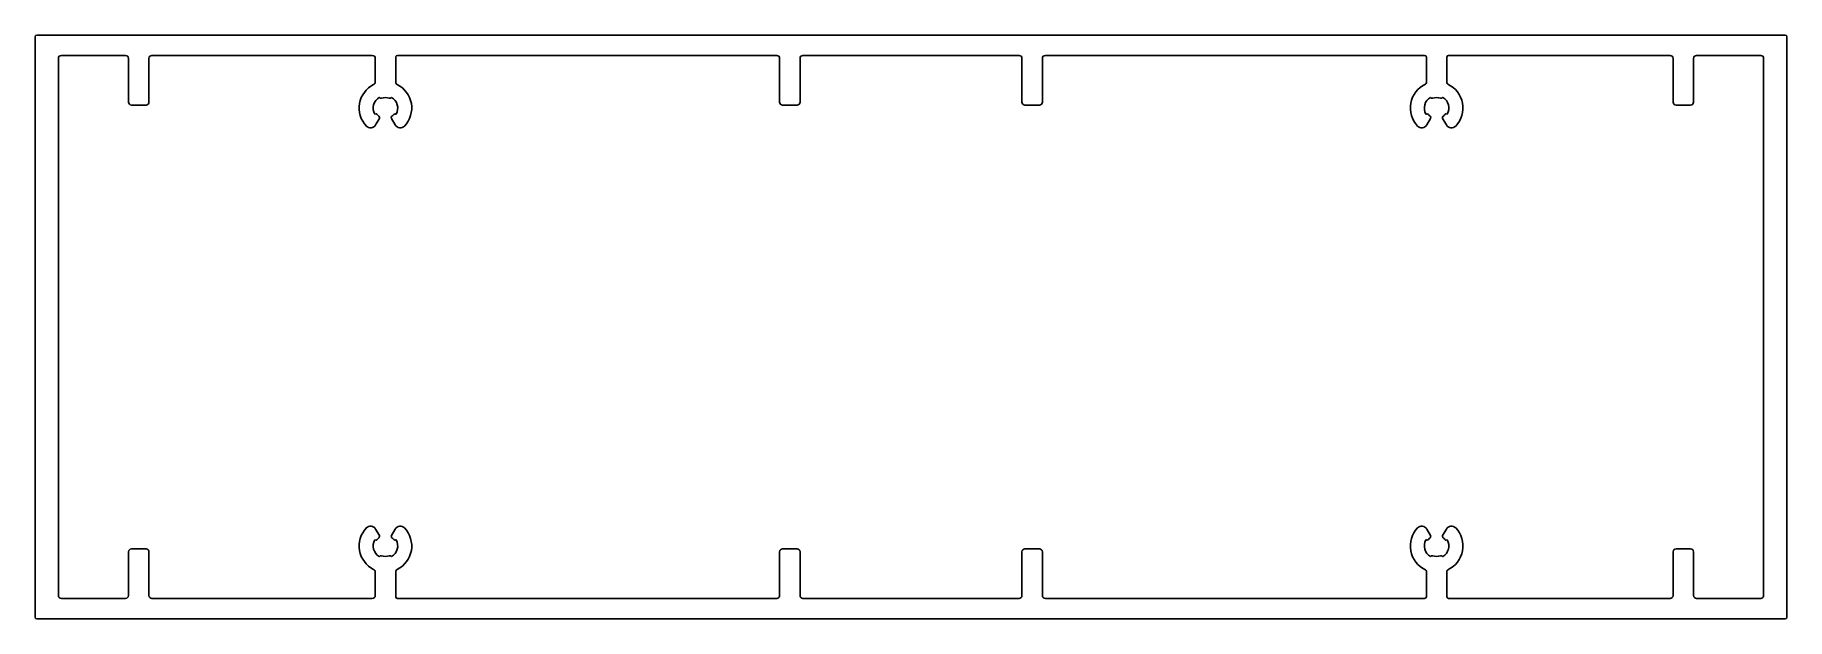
# Model space of a CAD drawing. Extents: x 2449 to 2749, y 1403 to 1503.
import ezdxf

# ---------------------------------------------------------------- set-up
doc = ezdxf.new("R2010")
doc.units = 0
doc.layers.get('0').update_dxf_attribs({"linetype": 'CONTINUOUS'})

msp = doc.modelspace()

# ---------------------------------------------------------------- linework, layer by layer
for p, q in [((2448.94, 1502.28), (2448.94, 1402.88)), ((2748.64, 1502.58), (2449.24, 1502.58)), ((2748.94, 1402.88), (2748.94, 1502.28)), ((2452.94, 1406.58), (2452.94, 1498.58)), ((2453.44, 1499.08), (2464.44, 1499.08)), ((2464.94, 1498.58), (2464.94, 1491.08)), ((2468.44, 1491.08), (2468.44, 1498.58)), ((2468.94, 1499.08), (2506.69, 1499.08)), ((2507.19, 1498.58), (2507.19, 1494.54)), ((2510.69, 1494.54), (2510.69, 1498.78)), ((2510.99, 1499.08), (2575.94, 1499.08)), ((2576.44, 1498.58), (2576.44, 1491.08)), ((2579.94, 1491.08), (2579.94, 1498.58)), ((2580.44, 1499.08), (2617.44, 1499.08)), ((2617.94, 1498.58), (2617.94, 1491.08)), ((2621.44, 1491.08), (2621.44, 1498.58)), ((2621.94, 1499.08), (2686.89, 1499.08)), ((2687.19, 1498.78), (2687.19, 1494.42)), ((2690.69, 1494.42), (2690.69, 1498.78)), ((2690.99, 1499.08), (2728.94, 1499.08)), ((2729.44, 1498.58), (2729.44, 1491.08)), ((2732.94, 1491.08), (2732.94, 1498.58)), ((2733.44, 1499.08), (2744.44, 1499.08)), ((2744.94, 1498.58), (2744.94, 1406.58)), ((2507.89, 1491.9), (2507.9, 1491.88)), ((2509.97, 1491.88), (2509.99, 1491.9)), ((2687.89, 1491.9), (2687.9, 1491.88)), ((2689.97, 1491.88), (2689.99, 1491.9)), ((2465.44, 1490.58), (2467.94, 1490.58)), ((2507.14, 1489.04), (2507.12, 1489.03)), ((2507.26, 1487.17), (2507.9, 1488.28)), ((2509.97, 1488.28), (2510.61, 1487.17)), ((2510.75, 1489.03), (2510.74, 1489.04)), ((2576.94, 1490.58), (2579.44, 1490.58)), ((2618.44, 1490.58), (2620.94, 1490.58)), ((2687.14, 1489.04), (2687.12, 1489.03)), ((2687.26, 1487.17), (2687.9, 1488.28)), ((2689.97, 1488.28), (2690.61, 1487.17)), ((2690.75, 1489.03), (2690.74, 1489.04)), ((2729.94, 1490.58), (2732.44, 1490.58)), ((2507.12, 1416.13), (2507.14, 1416.12)), ((2507.9, 1416.88), (2507.26, 1417.98)), ((2510.61, 1417.98), (2509.97, 1416.88)), ((2510.74, 1416.12), (2510.75, 1416.13)), ((2687.12, 1416.13), (2687.14, 1416.12)), ((2687.9, 1416.88), (2687.26, 1417.98)), ((2690.61, 1417.98), (2689.97, 1416.88)), ((2690.74, 1416.12), (2690.75, 1416.13)), ((2464.94, 1414.08), (2464.94, 1406.58)), ((2467.94, 1414.58), (2465.44, 1414.58)), ((2468.44, 1406.58), (2468.44, 1414.08)), ((2507.9, 1413.28), (2507.89, 1413.26)), ((2509.99, 1413.26), (2509.97, 1413.28)), ((2576.44, 1414.08), (2576.44, 1406.58)), ((2579.44, 1414.58), (2576.94, 1414.58)), ((2579.94, 1406.58), (2579.94, 1414.08)), ((2617.94, 1414.08), (2617.94, 1406.58)), ((2620.94, 1414.58), (2618.44, 1414.58)), ((2621.44, 1406.58), (2621.44, 1414.08)), ((2687.9, 1413.28), (2687.89, 1413.26)), ((2689.99, 1413.26), (2689.97, 1413.28)), ((2729.44, 1414.08), (2729.44, 1406.58)), ((2732.44, 1414.58), (2729.94, 1414.58)), ((2732.94, 1406.58), (2732.94, 1414.08)), ((2507.19, 1410.61), (2507.19, 1406.58)), ((2510.69, 1406.38), (2510.69, 1410.61)), ((2687.19, 1410.74), (2687.19, 1406.38)), ((2690.69, 1406.38), (2690.69, 1410.74)), ((2464.44, 1406.08), (2453.44, 1406.08)), ((2506.69, 1406.08), (2468.94, 1406.08)), ((2575.94, 1406.08), (2510.99, 1406.08)), ((2617.44, 1406.08), (2580.44, 1406.08)), ((2686.89, 1406.08), (2621.94, 1406.08)), ((2728.94, 1406.08), (2690.99, 1406.08)), ((2744.44, 1406.08), (2733.44, 1406.08)), ((2449.24, 1402.58), (2748.64, 1402.58))]:
    msp.add_line(p, q)
for centre, radius, start, end in [((2449.24, 1502.28), 0.3, 90, 180), ((2748.64, 1502.28), 0.3, 0, 90), ((2453.44, 1498.58), 0.5, 90, 180), ((2464.44, 1498.58), 0.5, 0, 90), ((2468.94, 1498.58), 0.5, 90, 180), ((2506.69, 1498.58), 0.5, 0, 90), ((2510.99, 1498.78), 0.3, 90, 180), ((2575.94, 1498.58), 0.5, 0, 90), ((2580.44, 1498.58), 0.5, 90, 180), ((2617.44, 1498.58), 0.5, 0, 90), ((2621.94, 1498.58), 0.5, 90, 180), ((2686.89, 1498.78), 0.3, 0, 90), ((2690.99, 1498.78), 0.3, 90, 180), ((2728.94, 1498.58), 0.5, 0, 90), ((2733.44, 1498.58), 0.5, 90, 180), ((2744.44, 1498.58), 0.5, 0, 90), ((2508.94, 1490.08), 4.5, 116.7437, 223.3985), ((2506.69, 1494.54), 0.5, 296.7437, 0), ((2511.19, 1494.54), 0.5, 180, 243.2563), ((2508.94, 1490.08), 4.5, 316.6015, 63.2563), ((2688.94, 1490.08), 4.5, 115.2826, 223.3985), ((2686.89, 1494.42), 0.3, 295.2826, 360), ((2690.99, 1494.42), 0.3, 180, 244.7174), ((2688.94, 1490.08), 4.5, 316.6015, 64.7174), ((2465.44, 1491.08), 0.5, 180, 270), ((2467.94, 1491.08), 0.5, 270, 0), ((2508.94, 1490.08), 2.1, 120, 210), ((2508.16, 1492.03), 0.3, 210, 291.7868), ((2508.94, 1490.08), 1.8, 68.2132, 111.7868), ((2509.71, 1492.03), 0.3, 248.2132, 330), ((2508.94, 1490.08), 2.1, 330, 60), ((2576.94, 1491.08), 0.5, 180, 270), ((2579.44, 1491.08), 0.5, 270, 360), ((2618.44, 1491.08), 0.5, 180, 270), ((2620.94, 1491.08), 0.5, 270, 0), ((2688.94, 1490.08), 2.1, 120, 210), ((2688.16, 1492.03), 0.3, 210, 291.7868), ((2688.94, 1490.08), 1.8, 68.2132, 111.7868), ((2689.71, 1492.03), 0.3, 248.2132, 330), ((2688.94, 1490.08), 2.1, 330, 60), ((2729.94, 1491.08), 0.5, 180, 270), ((2732.44, 1491.08), 0.5, 270, 360), ((2507.29, 1488.78), 0.3, 38.2132, 120), ((2508.94, 1490.08), 1.8, 218.2132, 231.7868), ((2507.64, 1488.43), 0.3, 330, 51.7868), ((2510.23, 1488.43), 0.3, 128.2132, 210), ((2508.94, 1490.08), 1.8, 308.2132, 321.7868), ((2510.59, 1488.78), 0.3, 60, 141.7868), ((2687.29, 1488.78), 0.3, 38.2132, 120), ((2688.94, 1490.08), 1.8, 218.2132, 231.7868), ((2687.64, 1488.43), 0.3, 330, 51.7868), ((2690.23, 1488.43), 0.3, 128.2132, 210), ((2688.94, 1490.08), 1.8, 308.2132, 321.7868), ((2690.59, 1488.78), 0.3, 60, 141.7868), ((2506.39, 1487.67), 1, 223.3985, 330), ((2511.48, 1487.67), 1, 210, 316.6015), ((2686.39, 1487.67), 1, 223.3985, 330), ((2691.48, 1487.67), 1, 210, 316.6015), ((2508.94, 1415.08), 4.5, 136.6015, 243.2563), ((2506.39, 1417.48), 1, 30, 136.6015), ((2508.94, 1415.08), 2.1, 150, 240), ((2507.29, 1416.38), 0.3, 240, 321.7868), ((2508.94, 1415.08), 1.8, 128.2132, 141.7868), ((2507.64, 1416.73), 0.3, 308.2132, 30), ((2510.23, 1416.73), 0.3, 150, 231.7868), ((2508.94, 1415.08), 2.1, 300, 30), ((2508.94, 1415.08), 1.8, 38.2132, 51.7868), ((2510.59, 1416.38), 0.3, 218.2132, 300), ((2511.48, 1417.48), 1, 43.3985, 150), ((2508.94, 1415.08), 4.5, 296.7437, 43.3985), ((2688.94, 1415.08), 4.5, 136.6015, 244.7174), ((2686.39, 1417.48), 1, 30, 136.6015), ((2688.94, 1415.08), 2.1, 150, 240), ((2687.29, 1416.38), 0.3, 240, 321.7868), ((2688.94, 1415.08), 1.8, 128.2132, 141.7868), ((2687.64, 1416.73), 0.3, 308.2132, 30), ((2690.23, 1416.73), 0.3, 150, 231.7868), ((2688.94, 1415.08), 2.1, 300, 30), ((2688.94, 1415.08), 1.8, 38.2132, 51.7868), ((2690.59, 1416.38), 0.3, 218.2132, 300), ((2691.48, 1417.48), 1, 43.3985, 150), ((2688.94, 1415.08), 4.5, 295.2826, 43.3985), ((2465.44, 1414.08), 0.5, 90, 180), ((2467.94, 1414.08), 0.5, 0, 90), ((2508.16, 1413.13), 0.3, 68.2132, 150), ((2508.94, 1415.08), 1.8, 248.2132, 291.7868), ((2509.71, 1413.13), 0.3, 30, 111.7868), ((2576.94, 1414.08), 0.5, 90, 180), ((2579.44, 1414.08), 0.5, 0, 90), ((2618.44, 1414.08), 0.5, 90, 180), ((2620.94, 1414.08), 0.5, 0, 90), ((2688.16, 1413.13), 0.3, 68.2132, 150), ((2688.94, 1415.08), 1.8, 248.2132, 291.7868), ((2689.71, 1413.13), 0.3, 30, 111.7868), ((2729.94, 1414.08), 0.5, 90, 180), ((2732.44, 1414.08), 0.5, 0, 90), ((2506.69, 1410.61), 0.5, 0, 63.2563), ((2511.19, 1410.61), 0.5, 116.7437, 180), ((2686.89, 1410.74), 0.3, 0, 64.7174), ((2690.99, 1410.74), 0.3, 115.2826, 180), ((2453.44, 1406.58), 0.5, 180, 270), ((2464.44, 1406.58), 0.5, 270, 360), ((2468.94, 1406.58), 0.5, 180, 270), ((2506.69, 1406.58), 0.5, 270, 360), ((2510.99, 1406.38), 0.3, 180, 270), ((2575.94, 1406.58), 0.5, 270, 0), ((2580.44, 1406.58), 0.5, 180, 270), ((2617.44, 1406.58), 0.5, 270, 360), ((2621.94, 1406.58), 0.5, 180, 270), ((2686.89, 1406.38), 0.3, 270, 0), ((2690.99, 1406.38), 0.3, 180, 270), ((2728.94, 1406.58), 0.5, 270, 0), ((2733.44, 1406.58), 0.5, 180, 270), ((2744.44, 1406.58), 0.5, 270, 360), ((2449.24, 1402.88), 0.3, 180, 270), ((2748.64, 1402.88), 0.3, 270, 360)]:
    msp.add_arc(centre, radius, start, end)

doc.saveas('drawing.dxf')
